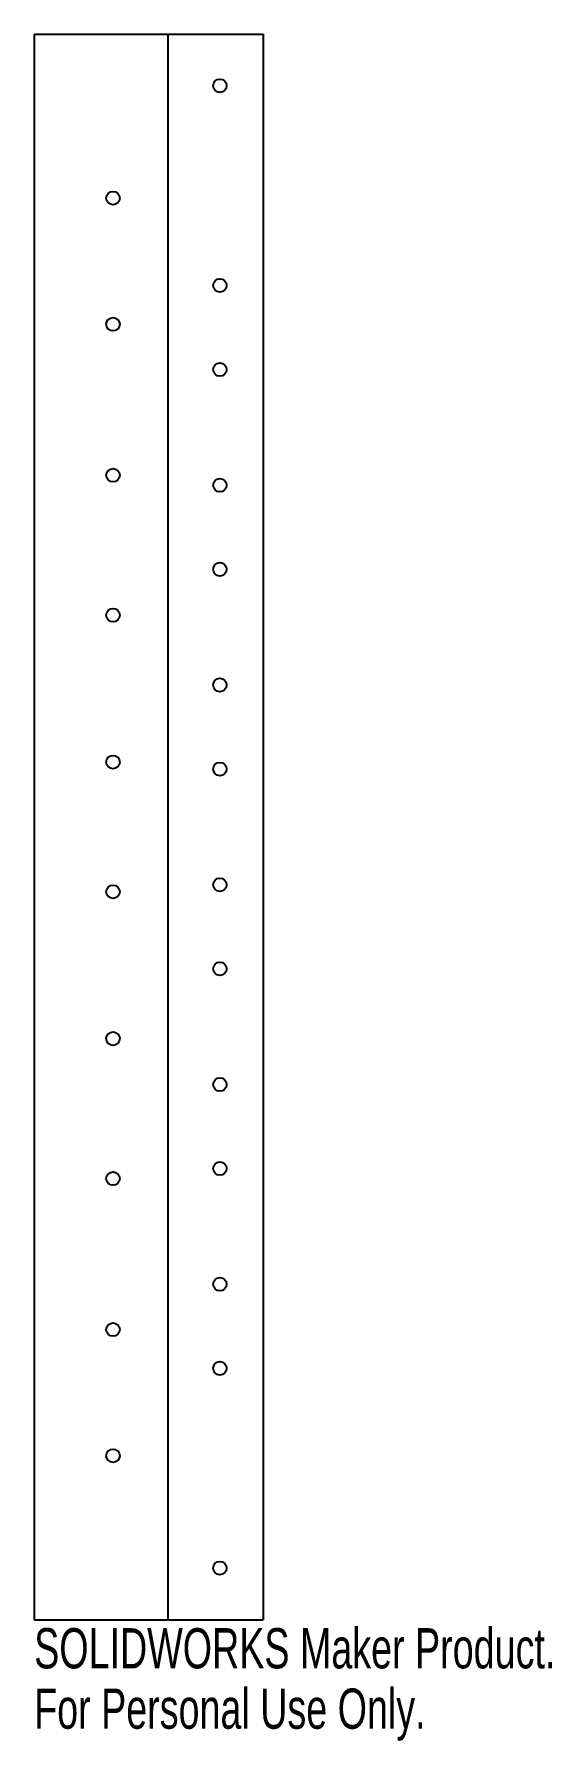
# Model space of a CAD drawing. Header units: millimetres. Extents: x -15 to 47, y -15 to 190.
import ezdxf

# ---------------------------------------------------------------- set-up
doc = ezdxf.new("R2010")
doc.units = ezdxf.units.MM
doc.layers.add('2', color=5, linetype='Continuous')
doc.styles.add('SLDTEXTSTYLE0', font='TXT', dxfattribs={"width": 0.7})

msp = doc.modelspace()

# ---------------------------------------------------------------- linework, layer by layer
for p, q in [((-14.82, 190.5), (-14.82, 0)), ((-14.82, 190.5), (12.7, 190.5)), ((12.7, 190.5), (12.7, 0)), ((-14.82, 0), (12.7, 0))]:
    msp.add_line(p, q)
for centre in [(7.49, 184.3), (-5.35, 170.8), (7.49, 160.3), (-5.35, 155.64), (7.49, 150.2), (-5.35, 137.5), (7.49, 136.3), (7.49, 126.2), (-5.35, 120.69), (7.49, 112.3), (-5.35, 103.04), (7.49, 102.2), (-5.35, 87.46), (7.49, 88.3), (7.49, 78.2), (-5.35, 69.81), (7.49, 64.3), (-5.35, 53), (7.49, 54.2), (7.49, 40.3), (-5.35, 34.86), (7.49, 30.2), (-5.35, 19.7), (7.49, 6.2)]:
    msp.add_circle(centre, 0.805)
at = {"layer": '2'}
msp.add_line((1.29, 0), (1.29, 190.5), dxfattribs=at)

# ---------------------------------------------------------------- texts
at = {"color": 7, "linetype": 'Continuous', "char_height": 4.8336, "attachment_point": 1, "style": 'SLDTEXTSTYLE0'}
for s, insert in [('SOLIDWORKS Maker Product.', (-14.82, -1.02)), ('For Personal Use Only.', (-14.82, -8.27))]:
    msp.add_mtext(s, dxfattribs=dict(at, insert=insert))

doc.saveas('drawing.dxf')
